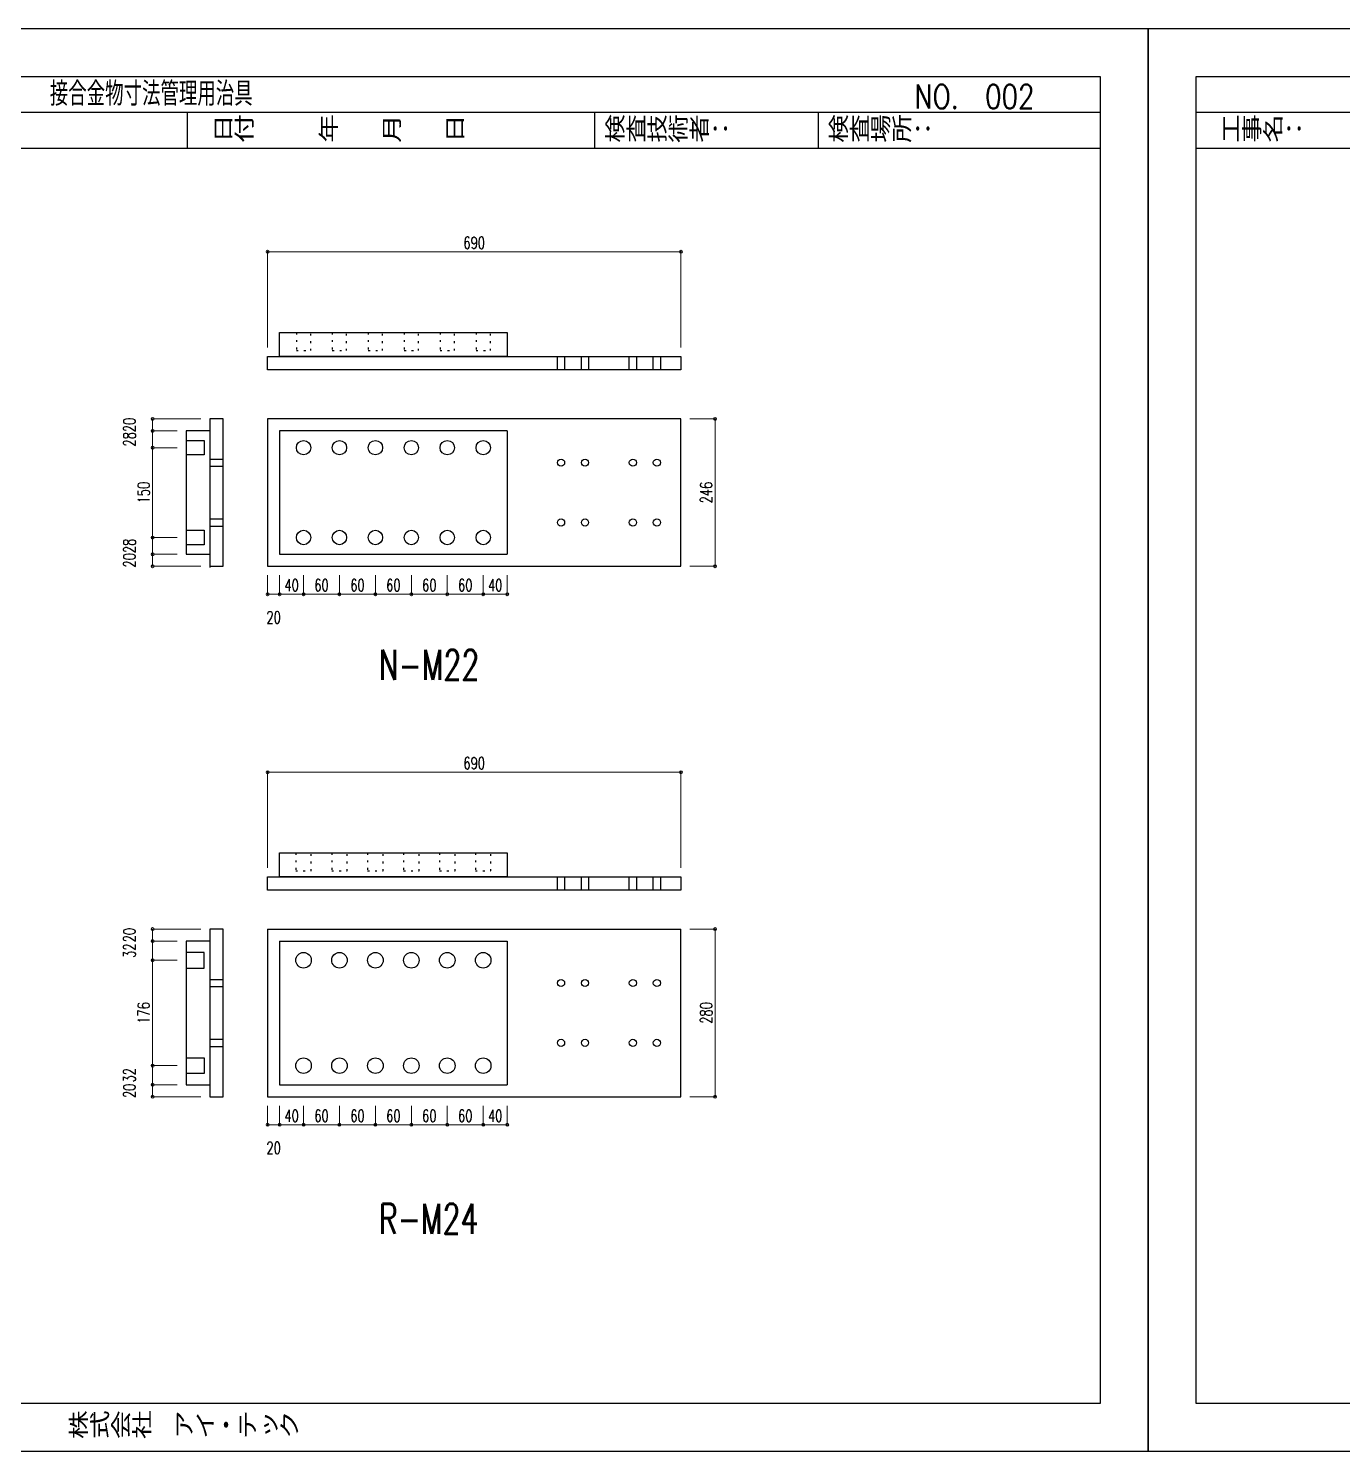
# Model space of a CAD drawing. Header units: millimetres. Extents: x -4568 to 36914, y -114 to 17788.
# Drawn here: x 21588 to 23782, y 1548 to 3924 of the extents above; entities that cross this region are included whole.
import ezdxf

# ---------------------------------------------------------------- set-up
doc = ezdxf.new("R2010")
doc.units = ezdxf.units.MM
doc.header["$LTSCALE"] = 5
doc.linetypes.add('DOT', pattern=[2.5, 0.625, -1.875])
doc.layers.get('0').update_dxf_attribs({"color": 255})
doc.layers.get('DEFPOINTS').update_dxf_attribs({"color": 255})
for name, color, linetype in [('01', 7, 'Continuous'), ('LAYER6', 7, 'Continuous'), ('寸法', 4, 'Continuous'), ('溶接', 241, 'Continuous'), ('金物', 142, 'Continuous')]:
    doc.layers.add(name, color=color, linetype=linetype)
doc.styles.add('KANJI', font='simplex.shx', dxfattribs={"width": 0.7, "bigfont": 'extfont2.shx'})
doc.styles.get("Standard").update_dxf_attribs({"font": 'simplex.shx', "width": 0.7, "height": 2.5, "bigfont": '@extfont2.shx'})
doc.styles.add('SUNPOU', font='simplex.shx', dxfattribs={"width": 0.7, "bigfont": 'extfont2.shx'})
doc.styles.add('SUNPOU2', font='simplex.shx', dxfattribs={"width": 0.7, "height": 50, "bigfont": 'extfont2.shx'})
doc.dimstyles.new('一般寸法-小さめ', dxfattribs={"dimscale": 10, "dimtxt": 2, "dimasz": 0.5, "dimexe": 0.125, "dimexo": 1.5, "dimgap": 0.5, "dimtad": 1, "dimtxsty": 'KANJI', "dimblk": 'ORIGIN', "dimcen": 0, "dimclrd": 256, "dimclre": 256, "dimclrt": 256, "dimadec": 0, "dimazin": 0, "dimtfac": 1, "dimtmove": 2, "dimatfit": 2, "dimfxl": 0, "dimtolj": 2, "dimlwd": 5, "dimlwe": 5, "dimarcsym": 0})

# ---------------------------------------------------------------- blocks, each defined once
blk = doc.blocks.new('_Origin')
at = {"color": 0, "linetype": 'ByBlock', "lineweight": -2}
blk.add_line((0, 0), (-1, 0), dxfattribs=at)
blk.add_circle((0, 0), 0.5, dxfattribs=at)
blk = doc.blocks.new('*D1317')
at = {"layer": 'DEFPOINTS', "color": 0, "transparency": 16777216}
for p in [(22677.1, 3271.8), (22677.1, 3025.8), (22734.4, 3025.8)]:
    blk.add_point(p, dxfattribs=at)
at = {"layer": '寸法', "linetype": 'Continuous', "lineweight": 5, "transparency": 16777216}
for p, q in [((22692.1, 3271.8), (22735.6, 3271.8)), ((22734.4, 3266.8), (22734.4, 3030.8)), ((22692.1, 3025.8), (22735.6, 3025.8))]:
    blk.add_line(p, q, dxfattribs=at)
at = {"layer": '寸法', "lineweight": 5, "transparency": 16777216, "xscale": 5, "yscale": 5, "zscale": 5}
for p, rotation in [((22734.4, 3271.8), 90), ((22734.4, 3025.8), 270)]:
    blk.add_blockref('_Origin', p, dxfattribs=dict(at, rotation=rotation))
at = {"layer": '寸法', "linetype": 'Continuous', "transparency": 16777216, "insert": (22719.4, 3148.8), "char_height": 20, "attachment_point": 5, "rotation": 90, "style": 'KANJI'}
blk.add_mtext('\\A2;246', dxfattribs=at)
blk = doc.blocks.new('*D1318')
at = {"layer": 'DEFPOINTS', "color": 0, "transparency": 16777216}
for p in [(22677.1, 3550.9), (21987.1, 3375.9), (22677.1, 3375.9)]:
    blk.add_point(p, dxfattribs=at)
at = {"layer": '寸法', "linetype": 'Continuous', "lineweight": 5, "transparency": 16777216}
for p, q in [((21987.1, 3390.9), (21987.1, 3552.1)), ((21992.1, 3550.9), (22672.1, 3550.9)), ((22677.1, 3390.9), (22677.1, 3552.1))]:
    blk.add_line(p, q, dxfattribs=at)
at = {"layer": '寸法', "lineweight": 5, "transparency": 16777216, "xscale": 5, "yscale": 5, "zscale": 5, "rotation": 180}
blk.add_blockref('_Origin', (21987.1, 3550.9), dxfattribs=at)
at = {"layer": '寸法', "lineweight": 5, "transparency": 16777216, "xscale": 5, "yscale": 5, "zscale": 5}
blk.add_blockref('_Origin', (22677.1, 3550.9), dxfattribs=at)
at = {"layer": '寸法', "linetype": 'Continuous', "transparency": 16777216, "insert": (22332.1, 3565.9), "char_height": 20, "attachment_point": 5, "style": 'KANJI'}
blk.add_mtext('\\A2;690', dxfattribs=at)
blk = doc.blocks.new('*D1319')
at = {"layer": 'DEFPOINTS', "color": 0, "transparency": 16777216}
for p in [(21795.1, 3045.8), (21850.8, 3045.8), (21890.8, 3025.8)]:
    blk.add_point(p, dxfattribs=at)
at = {"layer": '寸法', "linetype": 'Continuous', "lineweight": 5, "transparency": 16777216}
for p, q in [((21835.8, 3045.8), (21793.8, 3045.8)), ((21875.8, 3025.8), (21793.8, 3025.8)), ((21795.1, 3030.8), (21795.1, 3040.8))]:
    blk.add_line(p, q, dxfattribs=at)
at = {"layer": '寸法', "lineweight": 5, "transparency": 16777216, "xscale": 5, "yscale": 5, "zscale": 5}
for p, rotation in [((21795.1, 3045.8), 90), ((21795.1, 3025.8), 270)]:
    blk.add_blockref('_Origin', p, dxfattribs=dict(at, rotation=rotation))
at = {"layer": '寸法', "linetype": 'Continuous', "transparency": 16777216, "insert": (21756.3, 3035.8), "char_height": 20, "attachment_point": 5, "rotation": 90, "style": 'KANJI'}
blk.add_mtext('\\A2;20', dxfattribs=at)
blk = doc.blocks.new('*D1320')
at = {"layer": 'DEFPOINTS', "color": 0, "transparency": 16777216}
for p in [(21795.1, 3073.8), (21850.8, 3073.8), (21850.8, 3045.8)]:
    blk.add_point(p, dxfattribs=at)
at = {"layer": '寸法', "linetype": 'Continuous', "lineweight": 5, "transparency": 16777216}
for p, q in [((21835.8, 3073.8), (21793.8, 3073.8)), ((21795.1, 3050.8), (21795.1, 3068.8)), ((21835.8, 3045.8), (21793.8, 3045.8))]:
    blk.add_line(p, q, dxfattribs=at)
at = {"layer": '寸法', "lineweight": 5, "transparency": 16777216, "xscale": 5, "yscale": 5, "zscale": 5}
for p, rotation in [((21795.1, 3073.8), 90), ((21795.1, 3045.8), 270)]:
    blk.add_blockref('_Origin', p, dxfattribs=dict(at, rotation=rotation))
at = {"layer": '寸法', "linetype": 'Continuous', "transparency": 16777216, "insert": (21756.3, 3059.8), "char_height": 20, "attachment_point": 5, "rotation": 90, "style": 'KANJI'}
blk.add_mtext('\\A2;28', dxfattribs=at)
blk = doc.blocks.new('*D1321')
at = {"layer": 'DEFPOINTS', "color": 0, "transparency": 16777216}
for p in [(21795.1, 3223.8), (21850.8, 3223.8), (21850.8, 3073.8)]:
    blk.add_point(p, dxfattribs=at)
at = {"layer": '寸法', "linetype": 'Continuous', "lineweight": 5, "transparency": 16777216}
for p, q in [((21835.8, 3223.8), (21793.8, 3223.8)), ((21795.1, 3078.8), (21795.1, 3218.8)), ((21835.8, 3073.8), (21793.8, 3073.8))]:
    blk.add_line(p, q, dxfattribs=at)
at = {"layer": '寸法', "lineweight": 5, "transparency": 16777216, "xscale": 5, "yscale": 5, "zscale": 5}
for p, rotation in [((21795.1, 3223.8), 90), ((21795.1, 3073.8), 270)]:
    blk.add_blockref('_Origin', p, dxfattribs=dict(at, rotation=rotation))
at = {"layer": '寸法', "linetype": 'Continuous', "transparency": 16777216, "insert": (21780.1, 3148.8), "char_height": 20, "attachment_point": 5, "rotation": 90, "style": 'KANJI'}
blk.add_mtext('\\A2;150', dxfattribs=at)
blk = doc.blocks.new('*D1322')
at = {"layer": 'DEFPOINTS', "color": 0, "transparency": 16777216}
for p in [(21795.1, 3251.8), (21850.8, 3251.8), (21850.8, 3223.8)]:
    blk.add_point(p, dxfattribs=at)
at = {"layer": '寸法', "linetype": 'Continuous', "lineweight": 5, "transparency": 16777216}
for p, q in [((21835.8, 3251.8), (21793.8, 3251.8)), ((21795.1, 3228.8), (21795.1, 3246.8)), ((21835.8, 3223.8), (21793.8, 3223.8))]:
    blk.add_line(p, q, dxfattribs=at)
at = {"layer": '寸法', "lineweight": 5, "transparency": 16777216, "xscale": 5, "yscale": 5, "zscale": 5}
for p, rotation in [((21795.1, 3251.8), 90), ((21795.1, 3223.8), 270)]:
    blk.add_blockref('_Origin', p, dxfattribs=dict(at, rotation=rotation))
at = {"layer": '寸法', "linetype": 'Continuous', "transparency": 16777216, "insert": (21756.3, 3237.8), "char_height": 20, "attachment_point": 5, "rotation": 90, "style": 'KANJI'}
blk.add_mtext('\\A2;28', dxfattribs=at)
blk = doc.blocks.new('*D1323')
at = {"layer": 'DEFPOINTS', "color": 0, "transparency": 16777216}
for p in [(21795.1, 3271.8), (21890.8, 3271.8), (21850.8, 3251.8)]:
    blk.add_point(p, dxfattribs=at)
at = {"layer": '寸法', "linetype": 'Continuous', "lineweight": 5, "transparency": 16777216}
for p, q in [((21875.8, 3271.8), (21793.8, 3271.8)), ((21795.1, 3256.8), (21795.1, 3266.8)), ((21835.8, 3251.8), (21793.8, 3251.8))]:
    blk.add_line(p, q, dxfattribs=at)
at = {"layer": '寸法', "lineweight": 5, "transparency": 16777216, "xscale": 5, "yscale": 5, "zscale": 5}
for p, rotation in [((21795.1, 3271.8), 90), ((21795.1, 3251.8), 270)]:
    blk.add_blockref('_Origin', p, dxfattribs=dict(at, rotation=rotation))
at = {"layer": '寸法', "linetype": 'Continuous', "transparency": 16777216, "insert": (21756.3, 3261.8), "char_height": 20, "attachment_point": 5, "rotation": 90, "style": 'KANJI'}
blk.add_mtext('\\A2;20', dxfattribs=at)
blk = doc.blocks.new('*D1324')
at = {"layer": 'DEFPOINTS', "color": 0, "transparency": 16777216}
for p in [(22007.1, 3025.8), (22047.1, 3025.8), (22047.1, 2979.1)]:
    blk.add_point(p, dxfattribs=at)
at = {"layer": '寸法', "linetype": 'Continuous', "lineweight": 5, "transparency": 16777216}
for p, q in [((22007.1, 3010.8), (22007.1, 2977.9)), ((22047.1, 3010.8), (22047.1, 2977.9)), ((22012.1, 2979.1), (22042.1, 2979.1))]:
    blk.add_line(p, q, dxfattribs=at)
at = {"layer": '寸法', "lineweight": 5, "transparency": 16777216, "xscale": 5, "yscale": 5, "zscale": 5, "rotation": 180}
blk.add_blockref('_Origin', (22007.1, 2979.1), dxfattribs=at)
at = {"layer": '寸法', "lineweight": 5, "transparency": 16777216, "xscale": 5, "yscale": 5, "zscale": 5}
blk.add_blockref('_Origin', (22047.1, 2979.1), dxfattribs=at)
at = {"layer": '寸法', "linetype": 'Continuous', "transparency": 16777216, "insert": (22027.1, 2994.1), "char_height": 20, "attachment_point": 5, "style": 'KANJI'}
blk.add_mtext('\\A2;40', dxfattribs=at)
blk = doc.blocks.new('*D1325')
at = {"layer": 'DEFPOINTS', "color": 0, "transparency": 16777216}
for p in [(22047.1, 3025.8), (22107.1, 3025.8), (22107.1, 2979.1)]:
    blk.add_point(p, dxfattribs=at)
at = {"layer": '寸法', "linetype": 'Continuous', "lineweight": 5, "transparency": 16777216}
for p, q in [((22047.1, 3010.8), (22047.1, 2977.9)), ((22107.1, 3010.8), (22107.1, 2977.9)), ((22052.1, 2979.1), (22102.1, 2979.1))]:
    blk.add_line(p, q, dxfattribs=at)
at = {"layer": '寸法', "lineweight": 5, "transparency": 16777216, "xscale": 5, "yscale": 5, "zscale": 5, "rotation": 180}
blk.add_blockref('_Origin', (22047.1, 2979.1), dxfattribs=at)
at = {"layer": '寸法', "lineweight": 5, "transparency": 16777216, "xscale": 5, "yscale": 5, "zscale": 5}
blk.add_blockref('_Origin', (22107.1, 2979.1), dxfattribs=at)
at = {"layer": '寸法', "linetype": 'Continuous', "transparency": 16777216, "insert": (22077.1, 2994.1), "char_height": 20, "attachment_point": 5, "style": 'KANJI'}
blk.add_mtext('\\A2;60', dxfattribs=at)
blk = doc.blocks.new('*D1326')
at = {"layer": 'DEFPOINTS', "color": 0, "transparency": 16777216}
for p in [(22107.1, 3025.8), (22167.1, 3025.8), (22167.1, 2979.1)]:
    blk.add_point(p, dxfattribs=at)
at = {"layer": '寸法', "linetype": 'Continuous', "lineweight": 5, "transparency": 16777216}
for p, q in [((22107.1, 3010.8), (22107.1, 2977.9)), ((22167.1, 3010.8), (22167.1, 2977.9)), ((22112.1, 2979.1), (22162.1, 2979.1))]:
    blk.add_line(p, q, dxfattribs=at)
at = {"layer": '寸法', "lineweight": 5, "transparency": 16777216, "xscale": 5, "yscale": 5, "zscale": 5, "rotation": 180}
blk.add_blockref('_Origin', (22107.1, 2979.1), dxfattribs=at)
at = {"layer": '寸法', "lineweight": 5, "transparency": 16777216, "xscale": 5, "yscale": 5, "zscale": 5}
blk.add_blockref('_Origin', (22167.1, 2979.1), dxfattribs=at)
at = {"layer": '寸法', "linetype": 'Continuous', "transparency": 16777216, "insert": (22137.1, 2994.1), "char_height": 20, "attachment_point": 5, "style": 'KANJI'}
blk.add_mtext('\\A2;60', dxfattribs=at)
blk = doc.blocks.new('*D1327')
at = {"layer": 'DEFPOINTS', "color": 0, "transparency": 16777216}
for p in [(22167.1, 3025.8), (22227.1, 3025.8), (22227.1, 2979.1)]:
    blk.add_point(p, dxfattribs=at)
at = {"layer": '寸法', "linetype": 'Continuous', "lineweight": 5, "transparency": 16777216}
for p, q in [((22167.1, 3010.8), (22167.1, 2977.9)), ((22227.1, 3010.8), (22227.1, 2977.9)), ((22172.1, 2979.1), (22222.1, 2979.1))]:
    blk.add_line(p, q, dxfattribs=at)
at = {"layer": '寸法', "lineweight": 5, "transparency": 16777216, "xscale": 5, "yscale": 5, "zscale": 5, "rotation": 180}
blk.add_blockref('_Origin', (22167.1, 2979.1), dxfattribs=at)
at = {"layer": '寸法', "lineweight": 5, "transparency": 16777216, "xscale": 5, "yscale": 5, "zscale": 5}
blk.add_blockref('_Origin', (22227.1, 2979.1), dxfattribs=at)
at = {"layer": '寸法', "linetype": 'Continuous', "transparency": 16777216, "insert": (22197.1, 2994.1), "char_height": 20, "attachment_point": 5, "style": 'KANJI'}
blk.add_mtext('\\A2;60', dxfattribs=at)
blk = doc.blocks.new('*D1328')
at = {"layer": 'DEFPOINTS', "color": 0, "transparency": 16777216}
for p in [(22227.1, 3025.8), (22287.1, 3025.8), (22287.1, 2979.1)]:
    blk.add_point(p, dxfattribs=at)
at = {"layer": '寸法', "linetype": 'Continuous', "lineweight": 5, "transparency": 16777216}
for p, q in [((22227.1, 3010.8), (22227.1, 2977.9)), ((22287.1, 3010.8), (22287.1, 2977.9)), ((22232.1, 2979.1), (22282.1, 2979.1))]:
    blk.add_line(p, q, dxfattribs=at)
at = {"layer": '寸法', "lineweight": 5, "transparency": 16777216, "xscale": 5, "yscale": 5, "zscale": 5, "rotation": 180}
blk.add_blockref('_Origin', (22227.1, 2979.1), dxfattribs=at)
at = {"layer": '寸法', "lineweight": 5, "transparency": 16777216, "xscale": 5, "yscale": 5, "zscale": 5}
blk.add_blockref('_Origin', (22287.1, 2979.1), dxfattribs=at)
at = {"layer": '寸法', "linetype": 'Continuous', "transparency": 16777216, "insert": (22257.1, 2994.1), "char_height": 20, "attachment_point": 5, "style": 'KANJI'}
blk.add_mtext('\\A2;60', dxfattribs=at)
blk = doc.blocks.new('*D1329')
at = {"layer": 'DEFPOINTS', "color": 0, "transparency": 16777216}
for p in [(22287.1, 3025.8), (22347.1, 3025.8), (22347.1, 2979.1)]:
    blk.add_point(p, dxfattribs=at)
at = {"layer": '寸法', "linetype": 'Continuous', "lineweight": 5, "transparency": 16777216}
for p, q in [((22287.1, 3010.8), (22287.1, 2977.9)), ((22347.1, 3010.8), (22347.1, 2977.9)), ((22292.1, 2979.1), (22342.1, 2979.1))]:
    blk.add_line(p, q, dxfattribs=at)
at = {"layer": '寸法', "lineweight": 5, "transparency": 16777216, "xscale": 5, "yscale": 5, "zscale": 5, "rotation": 180}
blk.add_blockref('_Origin', (22287.1, 2979.1), dxfattribs=at)
at = {"layer": '寸法', "lineweight": 5, "transparency": 16777216, "xscale": 5, "yscale": 5, "zscale": 5}
blk.add_blockref('_Origin', (22347.1, 2979.1), dxfattribs=at)
at = {"layer": '寸法', "linetype": 'Continuous', "transparency": 16777216, "insert": (22317.1, 2994.1), "char_height": 20, "attachment_point": 5, "style": 'KANJI'}
blk.add_mtext('\\A2;60', dxfattribs=at)
blk = doc.blocks.new('*D1330')
at = {"layer": 'DEFPOINTS', "color": 0, "transparency": 16777216}
for p in [(22347.1, 3025.8), (22387.1, 3025.8), (22387.1, 2979.1)]:
    blk.add_point(p, dxfattribs=at)
at = {"layer": '寸法', "linetype": 'Continuous', "lineweight": 5, "transparency": 16777216}
for p, q in [((22347.1, 3010.8), (22347.1, 2977.9)), ((22387.1, 3010.8), (22387.1, 2977.9)), ((22352.1, 2979.1), (22382.1, 2979.1))]:
    blk.add_line(p, q, dxfattribs=at)
at = {"layer": '寸法', "lineweight": 5, "transparency": 16777216, "xscale": 5, "yscale": 5, "zscale": 5, "rotation": 180}
blk.add_blockref('_Origin', (22347.1, 2979.1), dxfattribs=at)
at = {"layer": '寸法', "lineweight": 5, "transparency": 16777216, "xscale": 5, "yscale": 5, "zscale": 5}
blk.add_blockref('_Origin', (22387.1, 2979.1), dxfattribs=at)
at = {"layer": '寸法', "linetype": 'Continuous', "transparency": 16777216, "insert": (22367.1, 2994.1), "char_height": 20, "attachment_point": 5, "style": 'KANJI'}
blk.add_mtext('\\A2;40', dxfattribs=at)
blk = doc.blocks.new('*D1331')
at = {"layer": 'DEFPOINTS', "color": 0, "transparency": 16777216}
for p in [(21987.1, 3025.8), (22007.1, 3025.8), (22007.1, 2979.1)]:
    blk.add_point(p, dxfattribs=at)
at = {"layer": '寸法', "linetype": 'Continuous', "lineweight": 5, "transparency": 16777216}
for p, q in [((21987.1, 3010.8), (21987.1, 2977.9)), ((22007.1, 3010.8), (22007.1, 2977.9)), ((21992.1, 2979.1), (22002.1, 2979.1))]:
    blk.add_line(p, q, dxfattribs=at)
at = {"layer": '寸法', "lineweight": 5, "transparency": 16777216, "xscale": 5, "yscale": 5, "zscale": 5, "rotation": 180}
blk.add_blockref('_Origin', (21987.1, 2979.1), dxfattribs=at)
at = {"layer": '寸法', "lineweight": 5, "transparency": 16777216, "xscale": 5, "yscale": 5, "zscale": 5}
blk.add_blockref('_Origin', (22007.1, 2979.1), dxfattribs=at)
at = {"layer": '寸法', "linetype": 'Continuous', "transparency": 16777216, "insert": (21997.1, 2940.4), "char_height": 20, "attachment_point": 5, "style": 'KANJI'}
blk.add_mtext('\\A2;20', dxfattribs=at)
blk = doc.blocks.new('*D1332')
at = {"layer": 'DEFPOINTS', "color": 0, "transparency": 16777216}
for p in [(22007.1, 2140), (22047.1, 2140), (22047.1, 2093.3)]:
    blk.add_point(p, dxfattribs=at)
at = {"layer": '寸法', "linetype": 'Continuous', "lineweight": 5, "transparency": 16777216}
for p, q in [((22007.1, 2125), (22007.1, 2092.1)), ((22047.1, 2125), (22047.1, 2092.1)), ((22012.1, 2093.3), (22042.1, 2093.3))]:
    blk.add_line(p, q, dxfattribs=at)
at = {"layer": '寸法', "lineweight": 5, "transparency": 16777216, "xscale": 5, "yscale": 5, "zscale": 5, "rotation": 180}
blk.add_blockref('_Origin', (22007.1, 2093.3), dxfattribs=at)
at = {"layer": '寸法', "lineweight": 5, "transparency": 16777216, "xscale": 5, "yscale": 5, "zscale": 5}
blk.add_blockref('_Origin', (22047.1, 2093.3), dxfattribs=at)
at = {"layer": '寸法', "linetype": 'Continuous', "transparency": 16777216, "insert": (22027.1, 2108.3), "char_height": 20, "attachment_point": 5, "style": 'KANJI'}
blk.add_mtext('\\A2;40', dxfattribs=at)
blk = doc.blocks.new('*D1333')
at = {"layer": 'DEFPOINTS', "color": 0, "transparency": 16777216}
for p in [(22047.1, 2140), (22107.1, 2140), (22107.1, 2093.3)]:
    blk.add_point(p, dxfattribs=at)
at = {"layer": '寸法', "linetype": 'Continuous', "lineweight": 5, "transparency": 16777216}
for p, q in [((22047.1, 2125), (22047.1, 2092.1)), ((22107.1, 2125), (22107.1, 2092.1)), ((22052.1, 2093.3), (22102.1, 2093.3))]:
    blk.add_line(p, q, dxfattribs=at)
at = {"layer": '寸法', "lineweight": 5, "transparency": 16777216, "xscale": 5, "yscale": 5, "zscale": 5, "rotation": 180}
blk.add_blockref('_Origin', (22047.1, 2093.3), dxfattribs=at)
at = {"layer": '寸法', "lineweight": 5, "transparency": 16777216, "xscale": 5, "yscale": 5, "zscale": 5}
blk.add_blockref('_Origin', (22107.1, 2093.3), dxfattribs=at)
at = {"layer": '寸法', "linetype": 'Continuous', "transparency": 16777216, "insert": (22077.1, 2108.3), "char_height": 20, "attachment_point": 5, "style": 'KANJI'}
blk.add_mtext('\\A2;60', dxfattribs=at)
blk = doc.blocks.new('*D1334')
at = {"layer": 'DEFPOINTS', "color": 0, "transparency": 16777216}
for p in [(22107.1, 2140), (22167.1, 2140), (22167.1, 2093.3)]:
    blk.add_point(p, dxfattribs=at)
at = {"layer": '寸法', "linetype": 'Continuous', "lineweight": 5, "transparency": 16777216}
for p, q in [((22107.1, 2125), (22107.1, 2092.1)), ((22167.1, 2125), (22167.1, 2092.1)), ((22112.1, 2093.3), (22162.1, 2093.3))]:
    blk.add_line(p, q, dxfattribs=at)
at = {"layer": '寸法', "lineweight": 5, "transparency": 16777216, "xscale": 5, "yscale": 5, "zscale": 5, "rotation": 180}
blk.add_blockref('_Origin', (22107.1, 2093.3), dxfattribs=at)
at = {"layer": '寸法', "lineweight": 5, "transparency": 16777216, "xscale": 5, "yscale": 5, "zscale": 5}
blk.add_blockref('_Origin', (22167.1, 2093.3), dxfattribs=at)
at = {"layer": '寸法', "linetype": 'Continuous', "transparency": 16777216, "insert": (22137.1, 2108.3), "char_height": 20, "attachment_point": 5, "style": 'KANJI'}
blk.add_mtext('\\A2;60', dxfattribs=at)
blk = doc.blocks.new('*D1335')
at = {"layer": 'DEFPOINTS', "color": 0, "transparency": 16777216}
for p in [(22167.1, 2140), (22227.1, 2140), (22227.1, 2093.3)]:
    blk.add_point(p, dxfattribs=at)
at = {"layer": '寸法', "linetype": 'Continuous', "lineweight": 5, "transparency": 16777216}
for p, q in [((22167.1, 2125), (22167.1, 2092.1)), ((22227.1, 2125), (22227.1, 2092.1)), ((22172.1, 2093.3), (22222.1, 2093.3))]:
    blk.add_line(p, q, dxfattribs=at)
at = {"layer": '寸法', "lineweight": 5, "transparency": 16777216, "xscale": 5, "yscale": 5, "zscale": 5, "rotation": 180}
blk.add_blockref('_Origin', (22167.1, 2093.3), dxfattribs=at)
at = {"layer": '寸法', "lineweight": 5, "transparency": 16777216, "xscale": 5, "yscale": 5, "zscale": 5}
blk.add_blockref('_Origin', (22227.1, 2093.3), dxfattribs=at)
at = {"layer": '寸法', "linetype": 'Continuous', "transparency": 16777216, "insert": (22197.1, 2108.3), "char_height": 20, "attachment_point": 5, "style": 'KANJI'}
blk.add_mtext('\\A2;60', dxfattribs=at)
blk = doc.blocks.new('*D1336')
at = {"layer": 'DEFPOINTS', "color": 0, "transparency": 16777216}
for p in [(22227.1, 2140), (22287.1, 2140), (22287.1, 2093.3)]:
    blk.add_point(p, dxfattribs=at)
at = {"layer": '寸法', "linetype": 'Continuous', "lineweight": 5, "transparency": 16777216}
for p, q in [((22227.1, 2125), (22227.1, 2092.1)), ((22287.1, 2125), (22287.1, 2092.1)), ((22232.1, 2093.3), (22282.1, 2093.3))]:
    blk.add_line(p, q, dxfattribs=at)
at = {"layer": '寸法', "lineweight": 5, "transparency": 16777216, "xscale": 5, "yscale": 5, "zscale": 5, "rotation": 180}
blk.add_blockref('_Origin', (22227.1, 2093.3), dxfattribs=at)
at = {"layer": '寸法', "lineweight": 5, "transparency": 16777216, "xscale": 5, "yscale": 5, "zscale": 5}
blk.add_blockref('_Origin', (22287.1, 2093.3), dxfattribs=at)
at = {"layer": '寸法', "linetype": 'Continuous', "transparency": 16777216, "insert": (22257.1, 2108.3), "char_height": 20, "attachment_point": 5, "style": 'KANJI'}
blk.add_mtext('\\A2;60', dxfattribs=at)
blk = doc.blocks.new('*D1337')
at = {"layer": 'DEFPOINTS', "color": 0, "transparency": 16777216}
for p in [(22287.1, 2140), (22347.1, 2140), (22347.1, 2093.3)]:
    blk.add_point(p, dxfattribs=at)
at = {"layer": '寸法', "linetype": 'Continuous', "lineweight": 5, "transparency": 16777216}
for p, q in [((22287.1, 2125), (22287.1, 2092.1)), ((22347.1, 2125), (22347.1, 2092.1)), ((22292.1, 2093.3), (22342.1, 2093.3))]:
    blk.add_line(p, q, dxfattribs=at)
at = {"layer": '寸法', "lineweight": 5, "transparency": 16777216, "xscale": 5, "yscale": 5, "zscale": 5, "rotation": 180}
blk.add_blockref('_Origin', (22287.1, 2093.3), dxfattribs=at)
at = {"layer": '寸法', "lineweight": 5, "transparency": 16777216, "xscale": 5, "yscale": 5, "zscale": 5}
blk.add_blockref('_Origin', (22347.1, 2093.3), dxfattribs=at)
at = {"layer": '寸法', "linetype": 'Continuous', "transparency": 16777216, "insert": (22317.1, 2108.3), "char_height": 20, "attachment_point": 5, "style": 'KANJI'}
blk.add_mtext('\\A2;60', dxfattribs=at)
blk = doc.blocks.new('*D1338')
at = {"layer": 'DEFPOINTS', "color": 0, "transparency": 16777216}
for p in [(22347.1, 2140), (22387.1, 2140), (22387.1, 2093.3)]:
    blk.add_point(p, dxfattribs=at)
at = {"layer": '寸法', "linetype": 'Continuous', "lineweight": 5, "transparency": 16777216}
for p, q in [((22347.1, 2125), (22347.1, 2092.1)), ((22387.1, 2125), (22387.1, 2092.1)), ((22352.1, 2093.3), (22382.1, 2093.3))]:
    blk.add_line(p, q, dxfattribs=at)
at = {"layer": '寸法', "lineweight": 5, "transparency": 16777216, "xscale": 5, "yscale": 5, "zscale": 5, "rotation": 180}
blk.add_blockref('_Origin', (22347.1, 2093.3), dxfattribs=at)
at = {"layer": '寸法', "lineweight": 5, "transparency": 16777216, "xscale": 5, "yscale": 5, "zscale": 5}
blk.add_blockref('_Origin', (22387.1, 2093.3), dxfattribs=at)
at = {"layer": '寸法', "linetype": 'Continuous', "transparency": 16777216, "insert": (22367.1, 2108.3), "char_height": 20, "attachment_point": 5, "style": 'KANJI'}
blk.add_mtext('\\A2;40', dxfattribs=at)
blk = doc.blocks.new('*D1339')
at = {"layer": 'DEFPOINTS', "color": 0, "transparency": 16777216}
for p in [(21987.1, 2140), (22007.1, 2140), (22007.1, 2093.3)]:
    blk.add_point(p, dxfattribs=at)
at = {"layer": '寸法', "linetype": 'Continuous', "lineweight": 5, "transparency": 16777216}
for p, q in [((21987.1, 2125), (21987.1, 2092.1)), ((22007.1, 2125), (22007.1, 2092.1)), ((21992.1, 2093.3), (22002.1, 2093.3))]:
    blk.add_line(p, q, dxfattribs=at)
at = {"layer": '寸法', "lineweight": 5, "transparency": 16777216, "xscale": 5, "yscale": 5, "zscale": 5, "rotation": 180}
blk.add_blockref('_Origin', (21987.1, 2093.3), dxfattribs=at)
at = {"layer": '寸法', "lineweight": 5, "transparency": 16777216, "xscale": 5, "yscale": 5, "zscale": 5}
blk.add_blockref('_Origin', (22007.1, 2093.3), dxfattribs=at)
at = {"layer": '寸法', "linetype": 'Continuous', "transparency": 16777216, "insert": (21997.1, 2054.6), "char_height": 20, "attachment_point": 5, "style": 'KANJI'}
blk.add_mtext('\\A2;20', dxfattribs=at)
blk = doc.blocks.new('*D1349')
at = {"layer": 'DEFPOINTS', "color": 0, "transparency": 16777216}
for p in [(22677.1, 2682), (21987.1, 2507.1), (22677.1, 2507.1)]:
    blk.add_point(p, dxfattribs=at)
at = {"layer": '寸法', "linetype": 'Continuous', "lineweight": 5, "transparency": 16777216}
for p, q in [((21987.1, 2522.1), (21987.1, 2683.3)), ((21992.1, 2682), (22672.1, 2682)), ((22677.1, 2522.1), (22677.1, 2683.3))]:
    blk.add_line(p, q, dxfattribs=at)
at = {"layer": '寸法', "lineweight": 5, "transparency": 16777216, "xscale": 5, "yscale": 5, "zscale": 5, "rotation": 180}
blk.add_blockref('_Origin', (21987.1, 2682), dxfattribs=at)
at = {"layer": '寸法', "lineweight": 5, "transparency": 16777216, "xscale": 5, "yscale": 5, "zscale": 5}
blk.add_blockref('_Origin', (22677.1, 2682), dxfattribs=at)
at = {"layer": '寸法', "linetype": 'Continuous', "transparency": 16777216, "insert": (22332.1, 2697), "char_height": 20, "attachment_point": 5, "style": 'KANJI'}
blk.add_mtext('\\A2;690', dxfattribs=at)
blk = doc.blocks.new('*D1351')
at = {"layer": 'DEFPOINTS', "color": 0, "transparency": 16777216}
for p in [(22677.1, 2420), (22677.1, 2140), (22734.4, 2140)]:
    blk.add_point(p, dxfattribs=at)
at = {"layer": '寸法', "linetype": 'Continuous', "lineweight": 5, "transparency": 16777216}
for p, q in [((22692.1, 2420), (22735.6, 2420)), ((22734.4, 2415), (22734.4, 2145)), ((22692.1, 2140), (22735.6, 2140))]:
    blk.add_line(p, q, dxfattribs=at)
at = {"layer": '寸法', "lineweight": 5, "transparency": 16777216, "xscale": 5, "yscale": 5, "zscale": 5}
for p, rotation in [((22734.4, 2420), 90), ((22734.4, 2140), 270)]:
    blk.add_blockref('_Origin', p, dxfattribs=dict(at, rotation=rotation))
at = {"layer": '寸法', "linetype": 'Continuous', "transparency": 16777216, "insert": (22719.4, 2280), "char_height": 20, "attachment_point": 5, "rotation": 90, "style": 'KANJI'}
blk.add_mtext('\\A2;280', dxfattribs=at)
blk = doc.blocks.new('*D1352')
at = {"layer": 'DEFPOINTS', "color": 0, "transparency": 16777216}
for p in [(21795.1, 2160), (21850.8, 2160), (21890.8, 2140)]:
    blk.add_point(p, dxfattribs=at)
at = {"layer": '寸法', "linetype": 'Continuous', "lineweight": 5, "transparency": 16777216}
for p, q in [((21835.8, 2160), (21793.8, 2160)), ((21875.8, 2140), (21793.8, 2140)), ((21795.1, 2145), (21795.1, 2155))]:
    blk.add_line(p, q, dxfattribs=at)
at = {"layer": '寸法', "lineweight": 5, "transparency": 16777216, "xscale": 5, "yscale": 5, "zscale": 5}
for p, rotation in [((21795.1, 2160), 90), ((21795.1, 2140), 270)]:
    blk.add_blockref('_Origin', p, dxfattribs=dict(at, rotation=rotation))
at = {"layer": '寸法', "linetype": 'Continuous', "transparency": 16777216, "insert": (21756.3, 2150), "char_height": 20, "attachment_point": 5, "rotation": 90, "style": 'KANJI'}
blk.add_mtext('\\A2;20', dxfattribs=at)
blk = doc.blocks.new('*D1353')
at = {"layer": 'DEFPOINTS', "color": 0, "transparency": 16777216}
for p in [(21795.1, 2192), (21850.8, 2192), (21850.8, 2160)]:
    blk.add_point(p, dxfattribs=at)
at = {"layer": '寸法', "linetype": 'Continuous', "lineweight": 5, "transparency": 16777216}
for p, q in [((21835.8, 2192), (21793.8, 2192)), ((21795.1, 2165), (21795.1, 2187)), ((21835.8, 2160), (21793.8, 2160))]:
    blk.add_line(p, q, dxfattribs=at)
at = {"layer": '寸法', "lineweight": 5, "transparency": 16777216, "xscale": 5, "yscale": 5, "zscale": 5}
for p, rotation in [((21795.1, 2192), 90), ((21795.1, 2160), 270)]:
    blk.add_blockref('_Origin', p, dxfattribs=dict(at, rotation=rotation))
at = {"layer": '寸法', "linetype": 'Continuous', "transparency": 16777216, "insert": (21756.3, 2176), "char_height": 20, "attachment_point": 5, "rotation": 90, "style": 'KANJI'}
blk.add_mtext('\\A2;32', dxfattribs=at)
blk = doc.blocks.new('*D1354')
at = {"layer": 'DEFPOINTS', "color": 0, "transparency": 16777216}
for p in [(21795.1, 2368), (21850.8, 2368), (21850.8, 2192)]:
    blk.add_point(p, dxfattribs=at)
at = {"layer": '寸法', "linetype": 'Continuous', "lineweight": 5, "transparency": 16777216}
for p, q in [((21835.8, 2368), (21793.8, 2368)), ((21795.1, 2197), (21795.1, 2363)), ((21835.8, 2192), (21793.8, 2192))]:
    blk.add_line(p, q, dxfattribs=at)
at = {"layer": '寸法', "lineweight": 5, "transparency": 16777216, "xscale": 5, "yscale": 5, "zscale": 5}
for p, rotation in [((21795.1, 2368), 90), ((21795.1, 2192), 270)]:
    blk.add_blockref('_Origin', p, dxfattribs=dict(at, rotation=rotation))
at = {"layer": '寸法', "linetype": 'Continuous', "transparency": 16777216, "insert": (21780.1, 2280), "char_height": 20, "attachment_point": 5, "rotation": 90, "style": 'KANJI'}
blk.add_mtext('\\A2;176', dxfattribs=at)
blk = doc.blocks.new('*D1355')
at = {"layer": 'DEFPOINTS', "color": 0, "transparency": 16777216}
for p in [(21795.1, 2400), (21850.8, 2400), (21850.8, 2368)]:
    blk.add_point(p, dxfattribs=at)
at = {"layer": '寸法', "linetype": 'Continuous', "lineweight": 5, "transparency": 16777216}
for p, q in [((21835.8, 2400), (21793.8, 2400)), ((21795.1, 2373), (21795.1, 2395)), ((21835.8, 2368), (21793.8, 2368))]:
    blk.add_line(p, q, dxfattribs=at)
at = {"layer": '寸法', "lineweight": 5, "transparency": 16777216, "xscale": 5, "yscale": 5, "zscale": 5}
for p, rotation in [((21795.1, 2400), 90), ((21795.1, 2368), 270)]:
    blk.add_blockref('_Origin', p, dxfattribs=dict(at, rotation=rotation))
at = {"layer": '寸法', "linetype": 'Continuous', "transparency": 16777216, "insert": (21756.3, 2384), "char_height": 20, "attachment_point": 5, "rotation": 90, "style": 'KANJI'}
blk.add_mtext('\\A2;32', dxfattribs=at)
blk = doc.blocks.new('*D1356')
at = {"layer": 'DEFPOINTS', "color": 0, "transparency": 16777216}
for p in [(21795.1, 2420), (21850.8, 2400), (21890.8, 2420)]:
    blk.add_point(p, dxfattribs=at)
at = {"layer": '寸法', "linetype": 'Continuous', "lineweight": 5, "transparency": 16777216}
for p, q in [((21875.8, 2420), (21793.8, 2420)), ((21835.8, 2400), (21793.8, 2400)), ((21795.1, 2405), (21795.1, 2415))]:
    blk.add_line(p, q, dxfattribs=at)
at = {"layer": '寸法', "lineweight": 5, "transparency": 16777216, "xscale": 5, "yscale": 5, "zscale": 5}
for p, rotation in [((21795.1, 2420), 90), ((21795.1, 2400), 270)]:
    blk.add_blockref('_Origin', p, dxfattribs=dict(at, rotation=rotation))
at = {"layer": '寸法', "linetype": 'Continuous', "transparency": 16777216, "insert": (21756.3, 2410), "char_height": 20, "attachment_point": 5, "rotation": 90, "style": 'KANJI'}
blk.add_mtext('\\A2;20', dxfattribs=at)

msp = doc.modelspace()

# ---------------------------------------------------------------- linework, layer by layer
at = {"linetype": 'Continuous', "lineweight": -3}
for p, q in [((20173.543, 3783.718), (23377.543, 3783.718)), ((21853.543, 3723.718), (21853.543, 3783.718)), ((22533.543, 3723.718), (22533.543, 3783.718)), ((22906.844, 3723.718), (22906.844, 3783.718)), ((23537.543, 3783.718), (26741.543, 3783.718)), ((20173.543, 3723.718), (23377.543, 3723.718)), ((23537.543, 3723.718), (26741.543, 3723.718))]:
    msp.add_line(p, q, dxfattribs=at)
for points in [[(20093.543, 3923.718), (23457.543, 3923.718), (23457.543, 1547.718), (20093.543, 1547.718)], [(23457.543, 3923.718), (26821.543, 3923.718), (26821.543, 1547.718), (23457.543, 1547.718)], [(20173.543, 3843.718), (23377.543, 3843.718), (23377.543, 1627.718), (20173.543, 1627.718)], [(23537.543, 3843.718), (26741.543, 3843.718), (26741.543, 1627.718), (23537.543, 1627.718)]]:
    msp.add_lwpolyline(points, close=True, dxfattribs=at)
at = {"layer": '01', "linetype": 'DOT'}
for p, q in [((22035.075, 3415.93), (22035.075, 3385.93)), ((22059.075, 3385.93), (22059.075, 3415.93)), ((22095.075, 3415.93), (22095.075, 3385.93)), ((22119.075, 3385.93), (22119.075, 3415.93)), ((22155.075, 3415.93), (22155.075, 3385.93)), ((22179.075, 3385.93), (22179.075, 3415.93)), ((22215.075, 3415.93), (22215.075, 3385.93)), ((22239.075, 3385.93), (22239.075, 3415.93)), ((22275.075, 3415.93), (22275.075, 3385.93)), ((22299.075, 3385.93), (22299.075, 3415.93)), ((22335.075, 3415.93), (22335.075, 3385.93)), ((22359.075, 3385.93), (22359.075, 3415.93)), ((22035.075, 3385.93), (22059.075, 3385.93)), ((22095.075, 3385.93), (22119.075, 3385.93)), ((22155.075, 3385.93), (22179.075, 3385.93)), ((22215.075, 3385.93), (22239.075, 3385.93)), ((22275.075, 3385.93), (22299.075, 3385.93)), ((22335.075, 3385.93), (22359.075, 3385.93)), ((22034.075, 2547.112), (22034.075, 2517.112)), ((22060.075, 2517.112), (22060.075, 2547.112)), ((22094.075, 2547.112), (22094.075, 2517.112)), ((22120.075, 2517.112), (22120.075, 2547.112)), ((22154.075, 2547.112), (22154.075, 2517.112)), ((22180.075, 2517.112), (22180.075, 2547.112)), ((22214.075, 2547.112), (22214.075, 2517.112)), ((22240.075, 2517.112), (22240.075, 2547.112)), ((22274.075, 2547.112), (22274.075, 2517.112)), ((22300.075, 2517.112), (22300.075, 2547.112)), ((22334.075, 2547.112), (22334.075, 2517.112)), ((22360.075, 2517.112), (22360.075, 2547.112)), ((22034.075, 2517.112), (22060.075, 2517.112)), ((22094.075, 2517.112), (22120.075, 2517.112)), ((22154.075, 2517.112), (22180.075, 2517.112)), ((22214.075, 2517.112), (22240.075, 2517.112)), ((22274.075, 2517.112), (22300.075, 2517.112)), ((22334.075, 2517.112), (22360.075, 2517.112))]:
    msp.add_line(p, q, dxfattribs=at)
at = {"layer": '01', "linetype": 'Continuous'}
for p, q in [((22471.075, 3353.93), (22471.075, 3375.93)), ((22483.075, 3375.93), (22483.075, 3353.93)), ((22511.075, 3353.93), (22511.075, 3375.93)), ((22523.075, 3375.93), (22523.075, 3353.93)), ((22591.075, 3353.93), (22591.075, 3375.93)), ((22603.075, 3375.93), (22603.075, 3353.93)), ((22631.075, 3353.93), (22631.075, 3375.93)), ((22643.075, 3375.93), (22643.075, 3353.93)), ((21850.85, 3235.794), (21880.85, 3235.794)), ((21880.85, 3235.794), (21880.85, 3211.794)), ((21880.85, 3211.794), (21850.85, 3211.794)), ((21890.85, 3204.794), (21912.85, 3204.794)), ((21890.85, 3192.794), (21912.85, 3192.794)), ((21890.85, 3104.794), (21912.85, 3104.794)), ((21890.85, 3092.794), (21912.85, 3092.794)), ((21850.85, 3085.794), (21880.85, 3085.794)), ((21880.85, 3085.794), (21880.85, 3061.794)), ((21880.85, 3061.794), (21850.85, 3061.794)), ((22471.075, 2485.112), (22471.075, 2507.112)), ((22483.075, 2507.112), (22483.075, 2485.112)), ((22511.075, 2485.112), (22511.075, 2507.112)), ((22523.075, 2507.112), (22523.075, 2485.112)), ((22591.075, 2485.112), (22591.075, 2507.112)), ((22603.075, 2507.112), (22603.075, 2485.112)), ((22631.075, 2485.112), (22631.075, 2507.112)), ((22643.075, 2507.112), (22643.075, 2485.112)), ((21880.85, 2380.976), (21850.85, 2380.976)), ((21880.85, 2354.976), (21880.85, 2380.976)), ((21850.85, 2354.976), (21880.85, 2354.976)), ((21890.85, 2335.976), (21912.85, 2335.976)), ((21890.85, 2323.976), (21912.85, 2323.976)), ((21890.85, 2235.976), (21912.85, 2235.976)), ((21890.85, 2223.976), (21912.85, 2223.976)), ((21850.85, 2204.976), (21880.85, 2204.976)), ((21880.85, 2204.976), (21880.85, 2178.976)), ((21880.85, 2178.976), (21850.85, 2178.976))]:
    msp.add_line(p, q, dxfattribs=at)
at = {"layer": '溶接', "linetype": 'Continuous'}
for p, q in [((22007.075, 3375.93), (22007.075, 3415.93)), ((22007.075, 3415.93), (22387.075, 3415.93)), ((22387.075, 3415.93), (22387.075, 3375.93)), ((21987.075, 3375.93), (22677.075, 3375.93)), ((21987.075, 3353.93), (21987.075, 3375.93)), ((22387.075, 3375.93), (22007.075, 3375.93)), ((22677.075, 3375.93), (22677.075, 3353.93)), ((22677.075, 3353.93), (21987.075, 3353.93)), ((21912.85, 3271.794), (21890.85, 3271.794)), ((21890.85, 3271.794), (21890.85, 3023.794)), ((21912.85, 3025.794), (21912.85, 3271.794)), ((22677.075, 3271.794), (21987.075, 3271.794)), ((21987.075, 3271.794), (21987.075, 3025.794)), ((22677.075, 3025.794), (22677.075, 3271.794)), ((21890.85, 3251.794), (21850.85, 3251.794)), ((21850.85, 3251.794), (21850.85, 3045.794)), ((22007.075, 3251.794), (22007.075, 3045.794)), ((22387.075, 3251.794), (22007.075, 3251.794)), ((22387.075, 3251.794), (22387.075, 3045.794)), ((21850.85, 3045.794), (21890.85, 3045.794)), ((22007.075, 3045.794), (22387.075, 3045.794)), ((21890.85, 3025.794), (21912.85, 3025.794)), ((21987.075, 3025.794), (22677.075, 3025.794)), ((22007.075, 2507.112), (22007.075, 2547.112)), ((22007.075, 2547.112), (22387.075, 2547.112)), ((22387.075, 2547.112), (22387.075, 2507.112)), ((21987.075, 2507.112), (22677.075, 2507.112)), ((21987.075, 2485.112), (21987.075, 2507.112)), ((22387.075, 2507.112), (22007.075, 2507.112)), ((22677.075, 2507.112), (22677.075, 2485.112)), ((22677.075, 2485.112), (21987.075, 2485.112)), ((21890.85, 2399.976), (21850.85, 2399.976)), ((21850.85, 2399.976), (21850.85, 2159.976)), ((21912.85, 2419.976), (21890.85, 2419.976)), ((21890.85, 2419.976), (21890.85, 2139.976)), ((21912.85, 2139.976), (21912.85, 2419.976)), ((21987.075, 2419.976), (21987.075, 2139.976)), ((21987.075, 2419.976), (22677.075, 2419.976)), ((22007.075, 2399.976), (22007.075, 2159.976)), ((22007.075, 2399.976), (22387.075, 2399.976)), ((22387.075, 2399.976), (22387.075, 2159.976)), ((22677.075, 2139.976), (22677.075, 2419.976)), ((21850.85, 2159.976), (21890.85, 2159.976)), ((21890.85, 2139.976), (21912.85, 2139.976)), ((21987.075, 2139.976), (22677.075, 2139.976)), ((22007.075, 2159.976), (22387.075, 2159.976))]:
    msp.add_line(p, q, dxfattribs=at)
for centre, radius in [((22047.075, 3223.794), 12), ((22047.075, 3223.794), 12), ((22107.075, 3223.794), 12), ((22167.075, 3223.794), 12), ((22227.075, 3223.794), 12), ((22287.075, 3223.794), 12), ((22347.075, 3223.794), 12), ((22477.075, 3198.794), 6), ((22517.075, 3198.794), 6), ((22597.075, 3198.794), 6), ((22637.075, 3198.794), 6), ((22477.075, 3098.794), 6), ((22517.075, 3098.794), 6), ((22597.075, 3098.794), 6), ((22637.075, 3098.794), 6), ((22047.075, 3073.794), 12), ((22047.075, 3073.794), 12), ((22107.075, 3073.794), 12), ((22167.075, 3073.794), 12), ((22227.075, 3073.794), 12), ((22287.075, 3073.794), 12), ((22347.075, 3073.794), 12), ((22047.075, 2367.976), 13), ((22107.075, 2367.976), 13), ((22167.075, 2367.976), 13), ((22227.075, 2367.976), 13), ((22287.075, 2367.976), 13), ((22347.075, 2367.976), 13), ((22477.075, 2329.976), 6), ((22517.075, 2329.976), 6), ((22597.075, 2329.976), 6), ((22637.075, 2329.976), 6), ((22477.075, 2229.976), 6), ((22517.075, 2229.976), 6), ((22597.075, 2229.976), 6), ((22637.075, 2229.976), 6), ((22047.075, 2191.976), 13), ((22107.075, 2191.976), 13), ((22167.075, 2191.976), 13), ((22227.075, 2191.976), 13), ((22287.075, 2191.976), 13), ((22347.075, 2191.976), 13)]:
    msp.add_circle(centre, radius, dxfattribs=at)
at = {"layer": '金物', "lineweight": 18}
for p, q in [((22007.075, 3158.794), (22007.075, 3251.794)), ((22007.075, 3251.794), (22387.075, 3251.794)), ((22387.075, 3251.794), (22387.075, 3187.794)), ((22387.075, 3168.794), (22387.075, 3158.794)), ((22007.075, 3138.794), (22007.075, 3045.794)), ((22387.075, 3128.794), (22387.075, 3138.794)), ((22387.075, 3045.794), (22387.075, 3109.794)), ((22007.075, 3045.794), (22387.075, 3045.794)), ((22387.075, 2399.976), (22387.075, 2318.976)), ((22007.075, 2289.976), (22007.075, 2382.976)), ((22387.075, 2299.976), (22387.075, 2289.976)), ((22007.075, 2269.976), (22007.075, 2176.976))]:
    msp.add_line(p, q, dxfattribs=at)

# ---------------------------------------------------------------- texts
at = {"layer": '01', "linetype": 'Continuous', "style": 'SUNPOU2', "width": 0.7}
for s, p in [('N-M22', (22172.692, 2836.042)), ('R-M24', (22172.692, 1911.311))]:
    msp.add_text(s, height=50, dxfattribs=at).set_placement(p)
at = {"layer": 'LAYER6', "color": 0, "linetype": 'Continuous', "lineweight": -3, "style": 'SUNPOU', "width": 0.7}
msp.add_text('接合金物寸法管理用治具', height=40, dxfattribs=at).set_placement((21623.372, 3794.645))
at = {"layer": 'LAYER6', "color": 0, "linetype": 'Continuous', "lineweight": -3, "width": 0.8}
for s, p in [('NO.  002', (23067.332, 3789.927)), ('日付\u3000\u3000\u3000年\u3000\u3000月\u3000\u3000日', (21894.762, 3734.645)), ('検査技術者：', (22549.286, 3734.645)), ('検査場所：', (22922.587, 3734.645)), ('工事名：', (23577.552, 3734.645)), ('株式会社\u3000アイ・テック', (21653.636, 1570.473)), ('株式会社\u3000アイ・テック', (21653.636, 1570.473))]:
    msp.add_text(s, height=40, dxfattribs=at).set_placement(p)

# ---------------------------------------------------------------- dimensions: what is measured, and where the dimension line sits
at = {"layer": '寸法', "linetype": 'Continuous'}
for base, p1, p2, picture, middle in [((22677.075, 3550.855), (21987.075, 3375.93), (22677.075, 3375.93), '*D1318', (22332.075, 3565.855)), ((22007.075, 2979.123), (21987.075, 3025.794), (22007.075, 3025.794), '*D1331', (21997.075, 2940.373)), ((22047.075, 2979.123), (22007.075, 3025.794), (22047.075, 3025.794), '*D1324', (22027.075, 2994.123)), ((22107.075, 2979.123), (22047.075, 3025.794), (22107.075, 3025.794), '*D1325', (22077.075, 2994.123)), ((22167.075, 2979.123), (22107.075, 3025.794), (22167.075, 3025.794), '*D1326', (22137.075, 2994.123)), ((22227.075, 2979.123), (22167.075, 3025.794), (22227.075, 3025.794), '*D1327', (22197.075, 2994.123)), ((22287.075, 2979.123), (22227.075, 3025.794), (22287.075, 3025.794), '*D1328', (22257.075, 2994.123)), ((22347.075, 2979.123), (22287.075, 3025.794), (22347.075, 3025.794), '*D1329', (22317.075, 2994.123)), ((22387.075, 2979.123), (22347.075, 3025.794), (22387.075, 3025.794), '*D1330', (22367.075, 2994.123)), ((22677.075, 2682.037), (21987.075, 2507.112), (22677.075, 2507.112), '*D1349', (22332.075, 2697.037)), ((22007.075, 2093.305), (21987.075, 2139.976), (22007.075, 2139.976), '*D1339', (21997.075, 2054.555)), ((22047.075, 2093.305), (22007.075, 2139.976), (22047.075, 2139.976), '*D1332', (22027.075, 2108.305)), ((22107.075, 2093.305), (22047.075, 2139.976), (22107.075, 2139.976), '*D1333', (22077.075, 2108.305)), ((22167.075, 2093.305), (22107.075, 2139.976), (22167.075, 2139.976), '*D1334', (22137.075, 2108.305)), ((22227.075, 2093.305), (22167.075, 2139.976), (22227.075, 2139.976), '*D1335', (22197.075, 2108.305)), ((22287.075, 2093.305), (22227.075, 2139.976), (22287.075, 2139.976), '*D1336', (22257.075, 2108.305)), ((22347.075, 2093.305), (22287.075, 2139.976), (22347.075, 2139.976), '*D1337', (22317.075, 2108.305)), ((22387.075, 2093.305), (22347.075, 2139.976), (22387.075, 2139.976), '*D1338', (22367.075, 2108.305))]:
    dim = msp.add_linear_dim(base=base, p1=p1, p2=p2, dimstyle='一般寸法-小さめ', dxfattribs=at)
    dim.commit()
    dim.dimension.update_dxf_attribs({"geometry": picture, "text_midpoint": middle})
for base, p1, p2, picture, middle in [((21795.054, 3271.794), (21850.85, 3251.794), (21890.85, 3271.794), '*D1323', (21756.304, 3261.794)), ((22734.383, 3025.794), (22677.075, 3271.794), (22677.075, 3025.794), '*D1317', (22719.383, 3148.794)), ((21795.054, 3251.794), (21850.85, 3223.794), (21850.85, 3251.794), '*D1322', (21756.304, 3237.794)), ((21795.054, 3223.794), (21850.85, 3073.794), (21850.85, 3223.794), '*D1321', (21780.054, 3148.794)), ((21795.054, 3073.794), (21850.85, 3045.794), (21850.85, 3073.794), '*D1320', (21756.304, 3059.794)), ((21795.054, 3045.794), (21890.85, 3025.794), (21850.85, 3045.794), '*D1319', (21756.304, 3035.794)), ((21795.054, 2419.976), (21850.85, 2399.976), (21890.85, 2419.976), '*D1356', (21756.304, 2409.976)), ((21795.054, 2399.976), (21850.85, 2367.976), (21850.85, 2399.976), '*D1355', (21756.304, 2383.976)), ((22734.383, 2139.976), (22677.075, 2419.976), (22677.075, 2139.976), '*D1351', (22719.383, 2279.976)), ((21795.054, 2367.976), (21850.85, 2191.976), (21850.85, 2367.976), '*D1354', (21780.054, 2279.976)), ((21795.054, 2191.976), (21850.85, 2159.976), (21850.85, 2191.976), '*D1353', (21756.304, 2175.976)), ((21795.054, 2159.976), (21890.85, 2139.976), (21850.85, 2159.976), '*D1352', (21756.304, 2149.976))]:
    dim = msp.add_linear_dim(base=base, p1=p1, p2=p2, angle=90, dimstyle='一般寸法-小さめ', dxfattribs=at)
    dim.commit()
    dim.dimension.update_dxf_attribs({"geometry": picture, "text_midpoint": middle})

doc.saveas('drawing.dxf')
